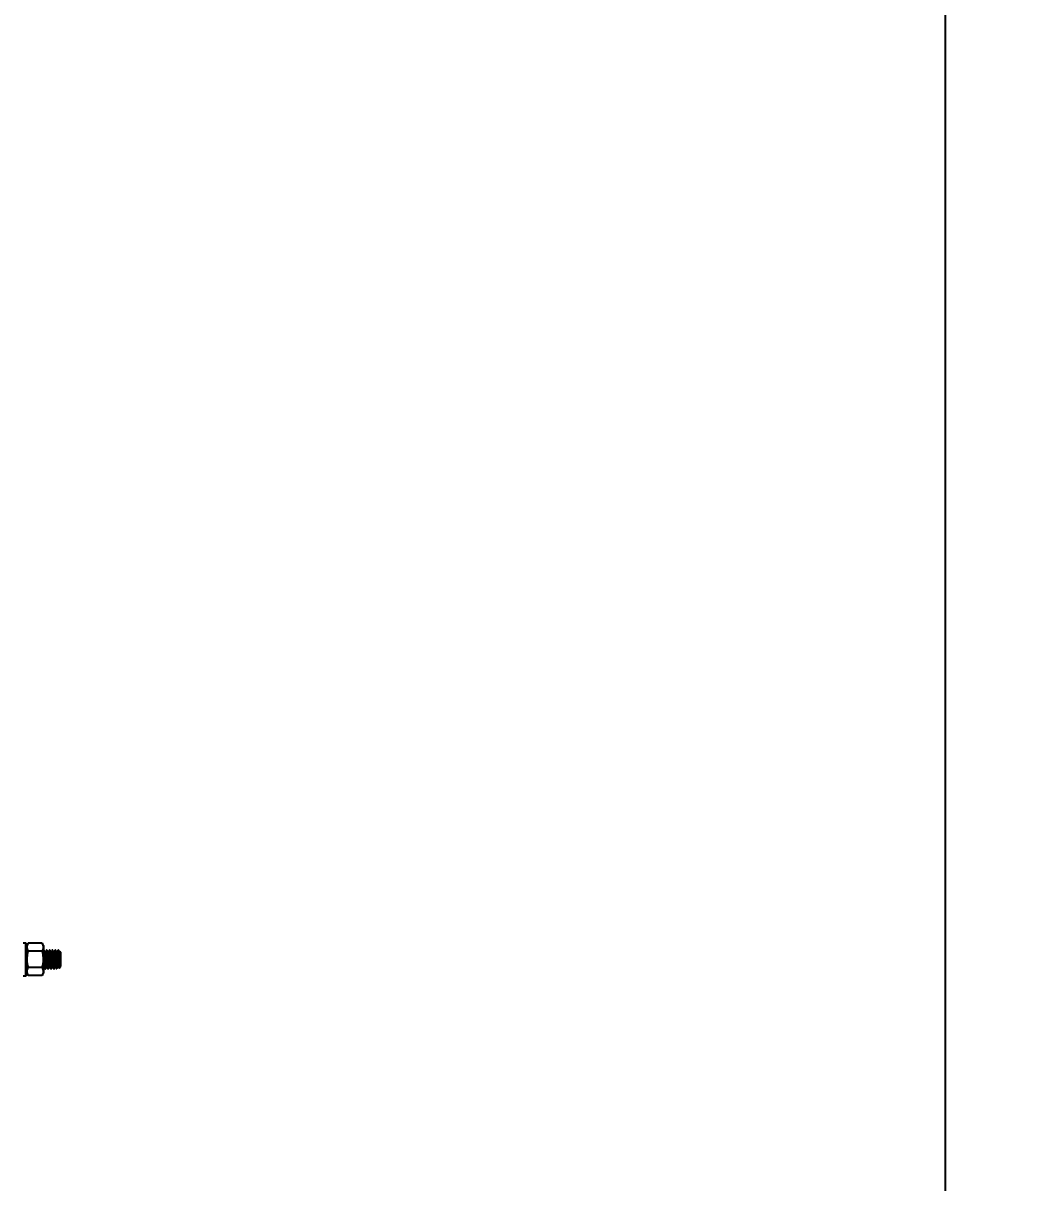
# Model space of a CAD drawing. Header units: millimetres. Extents: x 1293 to 41893, y 1011 to 26911.
# Drawn here: x 18079 to 18756, y 16793 to 17580 of the extents above; entities that cross this region are included whole.
import ezdxf

# ---------------------------------------------------------------- set-up
doc = ezdxf.new("R2010")
doc.units = ezdxf.units.MM
doc.header["$LTSCALE"] = 50
doc.layers.add('CAPA_1', color=7, linetype='Continuous')
doc.layers.add('CLIP_BAR', color=5, linetype='Continuous')
doc.styles.add('SLDTEXTSTYLE0', font='TXT', dxfattribs={"width": 0.75})
doc.dimstyles.new('SLDDIMSTYLE0', dxfattribs={"dimtxt": 100, "dimasz": 100, "dimexe": 0, "dimexo": 0.0625, "dimgap": 25, "dimtad": 2, "dimdec": 0, "dimrnd": 1e-09, "dimzin": 12, "dimdsep": 46, "dimtxsty": 'SLDTEXTSTYLE0', "dimsah": 1, "dimcen": 0.09, "dimadec": 0, "dimazin": 3, "dimtfac": 1, "dimtdec": 0, "dimtofl": 0, "dimtmove": 0, "dimatfit": 3, "dimfxl": 1, "dimfrac": 2, "dimtolj": 1, "dimtzin": 12, "dimarcsym": 0})

# ---------------------------------------------------------------- blocks, each defined once
blk = doc.blocks.new('_D_14')
at = {"layer": 'CAPA_1', "transparency": 16777216}
for p, q in [((18071.79, 17936.07), (18755.52, 17936.07)), ((18705.52, 17936.07), (18705.52, 13669.21)), ((18071.32, 13669.21), (18755.52, 13669.21))]:
    blk.add_line(p, q, dxfattribs=at)
for points in [[(18705.52, 17936.07), (18690.14, 17836.07), (18720.91, 17836.07)], [(18705.52, 13669.21), (18720.91, 13769.21), (18690.14, 13769.21)]]:
    blk.add_solid(points, dxfattribs=at)
at = {"layer": 'CAPA_1', "transparency": 16777216, "insert": (18576.62, 15654.86), "char_height": 100, "attachment_point": 1, "rotation": 90, "style": 'SLDTEXTSTYLE0'}
blk.add_mtext('4267', dxfattribs=at)

msp = doc.modelspace()

# ---------------------------------------------------------------- linework, layer by layer
at = {"layer": 'CLIP_BAR', "linetype": 'Continuous', "lineweight": 25}
for p, q in [((18080.9892732, 16955.320639), (18079.1985732, 16955.320639)), ((18081.7830232, 16954.526889), (18080.9892732, 16955.320639)), ((18080.9892732, 16933.222639), (18080.9892732, 16955.320639)), ((18082.6745571, 16955.269839), (18081.7830232, 16953.725657)), ((18081.7830232, 16954.526889), (18081.7830232, 16934.016389)), ((18092.0039893, 16955.269839), (18082.6745571, 16955.269839)), ((18092.8955232, 16953.725657), (18092.0039893, 16955.269839)), ((18092.8955232, 16953.725657), (18092.8955232, 16934.817621)), ((18081.7830232, 16950.3479145), (18081.6423553, 16950.5905906)), ((18092.0037099, 16949.771223), (18082.6748365, 16949.771223)), ((18093.062539, 16950.5976775), (18092.8955232, 16950.3095628)), ((18093.3342078, 16950.621639), (18093.089977, 16950.621639)), ((18094.3111723, 16949.3525787), (18094.0835057, 16949.3525787)), ((18095.2880539, 16950.621639), (18095.0438232, 16950.621639)), ((18096.2650185, 16949.3525787), (18096.0373519, 16949.3525787)), ((18097.2419001, 16950.621639), (18096.9976693, 16950.621639)), ((18098.2188646, 16949.3525787), (18097.991198, 16949.3525787)), ((18099.1957462, 16950.621639), (18098.9515155, 16950.621639)), ((18100.1727108, 16949.3525787), (18099.9450442, 16949.3525787)), ((18101.1495924, 16950.621639), (18100.9053616, 16950.621639)), ((18102.126557, 16949.3525787), (18101.8988903, 16949.3525787)), ((18103.1034386, 16950.621639), (18102.8592078, 16950.621639)), ((18103.1034386, 16950.621639), (18103.1034386, 16948.7705128)), ((18104.0804031, 16949.3525787), (18103.8527365, 16949.3525787)), ((18104.1452117, 16949.493426), (18104.0634781, 16949.3525787)), ((18104.5688232, 16949.1562544), (18104.2036551, 16949.5214224)), ((18104.5688232, 16949.1562544), (18104.5688232, 16939.3870236)), ((18081.5802451, 16939.2150054), (18081.7830232, 16938.8654877)), ((18092.0037099, 16938.772055), (18082.6748365, 16938.772055)), ((18092.8955232, 16939.0535632), (18093.2093105, 16939.5633451)), ((18093.1067313, 16939.1978396), (18093.313281, 16939.1978396)), ((18094.0669001, 16937.921639), (18094.3111309, 16937.921639)), ((18095.0605774, 16939.1978396), (18095.2671272, 16939.1978396)), ((18096.0207462, 16937.921639), (18096.264977, 16937.921639)), ((18097.0144236, 16939.1978396), (18097.2209733, 16939.1978396)), ((18097.9745924, 16937.921639), (18098.2188232, 16937.921639)), ((18098.9682697, 16939.1978396), (18099.1748195, 16939.1978396)), ((18099.9284386, 16937.921639), (18100.1726693, 16937.921639)), ((18100.9221159, 16939.1978396), (18101.1286657, 16939.1978396)), ((18101.8822847, 16937.921639), (18102.1265155, 16937.921639)), ((18102.875962, 16939.1978396), (18103.0825118, 16939.1978396)), ((18103.5809679, 16938.3991684), (18104.5688232, 16939.3870236)), ((18079.1985732, 16933.222639), (18080.9892732, 16933.222639)), ((18080.9892732, 16933.222639), (18081.7830232, 16934.016389)), ((18081.7830232, 16934.817621), (18082.6745571, 16933.273439)), ((18092.0039893, 16933.273439), (18082.6745571, 16933.273439)), ((18092.0039893, 16933.273439), (18092.8955232, 16934.817621))]:
    msp.add_line(p, q, dxfattribs=at)
for points, knots in [([(18082.6748365, 16949.771223), (18082.4290997, 16950.2484852), (18081.9322975, 16951.2133586), (18081.7505238, 16952.6429054), (18082.0172015, 16954.0094134), (18082.4541042, 16954.8471386), (18082.6745571, 16955.269839)], [0, 0, 0, 0, 0.2646176718, 0.5349733347, 0.7653562273, 1, 1, 1, 1]), ([(18092.0039893, 16955.269839), (18092.2496781, 16954.7925927), (18092.7463837, 16953.8277502), (18092.928009, 16952.3982196), (18092.6611942, 16951.031697), (18092.2242059, 16950.1939395), (18092.0037099, 16949.771223)], [0, 0, 0, 0, 0.2646061211, 0.5349506065, 0.7653448938, 1, 1, 1, 1]), ([(18082.6748365, 16938.772055), (18082.5495153, 16939.2315787), (18082.1797179, 16940.5875391), (18081.8050515, 16942.9222875), (18081.7945776, 16946.187772), (18082.3486825, 16948.4434809), (18082.6748365, 16949.771223)], [0, 0, 0, 0, 0.1280647744, 0.377893031, 0.6338190398, 1, 1, 1, 1]), ([(18092.0037099, 16949.771223), (18092.3298887, 16948.4434776), (18092.8783241, 16946.2110134), (18092.8757237, 16942.9466158), (18092.5050941, 16940.6105329), (18092.1290278, 16939.2315713), (18092.0037099, 16938.772055)], [0, 0, 0, 0, 0.36617943412, 0.61569220336, 0.87193575927, 1, 1, 1, 1]), ([(18093.0624699, 16950.5125143), (18093.0716438, 16950.5548966), (18093.1212801, 16950.7842093), (18093.2108723, 16950.2411462), (18093.3356207, 16948.8926939), (18093.4554164, 16946.7604107), (18093.57844, 16944.2734569), (18093.7014548, 16941.775616), (18093.821277, 16939.6759067), (18093.9459279, 16938.207426), (18094.0266668, 16938.0166869), (18094.0669001, 16937.921639)], [0, 0, 0, 0, 0.0275023519, 0.1488038211, 0.2709261513, 0.3920013051, 0.5137511759, 0.6355010468, 0.7565762006, 0.8786985308, 1, 1, 1, 1]), ([(18094.4277157, 16938.3841481), (18094.3888017, 16938.1654237), (18094.3093923, 16937.7190868), (18094.1902047, 16938.2640925), (18094.0654954, 16939.6607064), (18093.9456892, 16941.7801482), (18093.8226684, 16944.2705515), (18093.6996529, 16946.7674677), (18093.5798309, 16948.8674236), (18093.45518, 16950.335839), (18093.3744411, 16950.5265868), (18093.3342078, 16950.621639)], [0, 0, 0, 0, 0.1070321757, 0.2184137397, 0.3305490356, 0.441722792, 0.5535160878, 0.6653093837, 0.7764831401, 0.888618436, 1, 1, 1, 1]), ([(18094.1049979, 16949.3155496), (18093.9817136, 16949.5278877), (18093.7350456, 16949.9527354), (18093.4886698, 16950.377915), (18093.3654322, 16950.5905906)], [0, 0, 0, 0, 0.49979823678, 1, 1, 1, 1]), ([(18095.060337, 16939.2431191), (18095.05483, 16939.223757), (18095.0088645, 16939.0621467), (18094.9231119, 16939.5019343), (18094.8058748, 16940.5014858), (18094.7036172, 16941.9299568), (18094.6189778, 16943.2101946), (18094.5318587, 16944.6682747), (18094.4319112, 16946.2721147), (18094.3126694, 16947.9404831), (18094.2002999, 16949.0323321), (18094.131687, 16949.176896), (18094.1036078, 16949.2360575)], [0, 0, 0, 0, 0.0173248475, 0.1446059612, 0.2727507905, 0.3744103263, 0.4773387016, 0.5282886896, 0.6560416124, 0.7830845945, 0.9112294238, 1, 1, 1, 1]), ([(18095.0163851, 16950.5976775), (18094.8930777, 16950.3849053), (18094.652525, 16949.9698212), (18094.4116499, 16949.5548403), (18094.2942473, 16949.3525787)], [0, 0, 0, 0, 0.5126002289, 1, 1, 1, 1]), ([(18095.2584991, 16939.2845155), (18095.2280479, 16939.3471998), (18095.1570653, 16939.493319), (18095.0423751, 16940.6007434), (18094.9227351, 16942.2724905), (18094.8072002, 16944.1440019), (18094.7016503, 16945.8744928), (18094.6195004, 16947.0760639), (18094.5322329, 16948.179789), (18094.4319179, 16949.1257711), (18094.3513247, 16949.2770702), (18094.311171, 16949.3524514)], [0, 0, 0, 0, 0.0972345688, 0.2266570687, 0.3549667354, 0.4839934213, 0.5878155288, 0.6916121498, 0.7420698126, 0.8714923125, 1, 1, 1, 1]), ([(18095.0163161, 16950.5125143), (18095.02549, 16950.5548966), (18095.0751262, 16950.7842093), (18095.1647185, 16950.2411462), (18095.2894668, 16948.8926939), (18095.4092626, 16946.7604107), (18095.5322862, 16944.2734569), (18095.6553009, 16941.775616), (18095.7751232, 16939.6759067), (18095.899774, 16938.207426), (18095.9805129, 16938.0166869), (18096.0207462, 16937.921639)], [0, 0, 0, 0, 0.0275023519, 0.1488038211, 0.2709261513, 0.3920013051, 0.5137511759, 0.6355010468, 0.7565762006, 0.8786985308, 1, 1, 1, 1]), ([(18096.3815619, 16938.3841481), (18096.3426478, 16938.1654237), (18096.2632384, 16937.7190868), (18096.1440508, 16938.2640925), (18096.0193416, 16939.6607064), (18095.8995354, 16941.7801482), (18095.7765146, 16944.2705515), (18095.6534991, 16946.7674677), (18095.5336771, 16948.8674236), (18095.4090261, 16950.335839), (18095.3282873, 16950.5265868), (18095.2880539, 16950.621639)], [0, 0, 0, 0, 0.1070321757, 0.2184137397, 0.3305490356, 0.441722792, 0.5535160878, 0.6653093837, 0.7764831401, 0.888618436, 1, 1, 1, 1]), ([(18096.058844, 16949.3155496), (18095.9355598, 16949.5278877), (18095.6888918, 16949.9527354), (18095.442516, 16950.377915), (18095.3192784, 16950.5905906)], [0, 0, 0, 0, 0.49979823678, 1, 1, 1, 1]), ([(18097.0141831, 16939.2431191), (18097.0086761, 16939.223757), (18096.9627107, 16939.0621467), (18096.876958, 16939.5019343), (18096.759721, 16940.5014858), (18096.6574634, 16941.9299568), (18096.5728239, 16943.2101946), (18096.4857048, 16944.6682747), (18096.3857573, 16946.2721147), (18096.2665155, 16947.9404831), (18096.154146, 16949.0323321), (18096.0855331, 16949.176896), (18096.0574539, 16949.2360575)], [0, 0, 0, 0, 0.0173248475, 0.1446059612, 0.2727507905, 0.3744103263, 0.4773387016, 0.5282886896, 0.6560416124, 0.7830845945, 0.9112294238, 1, 1, 1, 1]), ([(18096.9702313, 16950.5976775), (18096.8469239, 16950.3849053), (18096.6063712, 16949.9698212), (18096.365496, 16949.5548403), (18096.2480935, 16949.3525787)], [0, 0, 0, 0, 0.5126002289, 1, 1, 1, 1]), ([(18097.2123452, 16939.2845155), (18097.1818941, 16939.3471998), (18097.1109115, 16939.493319), (18096.9962212, 16940.6007434), (18096.8765813, 16942.2724905), (18096.7610463, 16944.1440019), (18096.6554965, 16945.8744928), (18096.5733465, 16947.0760639), (18096.486079, 16948.179789), (18096.385764, 16949.1257711), (18096.3051708, 16949.2770702), (18096.2650171, 16949.3524514)], [0, 0, 0, 0, 0.0972345688, 0.2266570687, 0.3549667354, 0.4839934213, 0.5878155288, 0.6916121498, 0.7420698126, 0.8714923125, 1, 1, 1, 1]), ([(18096.9701622, 16950.5125143), (18096.9793361, 16950.5548966), (18097.0289724, 16950.7842093), (18097.1185646, 16950.2411462), (18097.243313, 16948.8926939), (18097.3631087, 16946.7604107), (18097.4861323, 16944.2734569), (18097.6091471, 16941.775616), (18097.7289693, 16939.6759067), (18097.8536202, 16938.207426), (18097.9343591, 16938.0166869), (18097.9745924, 16937.921639)], [0, 0, 0, 0, 0.0275023519, 0.1488038211, 0.2709261513, 0.3920013051, 0.5137511759, 0.6355010468, 0.7565762006, 0.8786985308, 1, 1, 1, 1]), ([(18098.335408, 16938.3841481), (18098.296494, 16938.1654237), (18098.2170846, 16937.7190868), (18098.097897, 16938.2640925), (18097.9731877, 16939.6607064), (18097.8533815, 16941.7801482), (18097.7303607, 16944.2705515), (18097.6073452, 16946.7674677), (18097.4875232, 16948.8674236), (18097.3628723, 16950.335839), (18097.2821334, 16950.5265868), (18097.2419001, 16950.621639)], [0, 0, 0, 0, 0.1070321757, 0.2184137397, 0.3305490356, 0.441722792, 0.5535160878, 0.6653093837, 0.7764831401, 0.888618436, 1, 1, 1, 1]), ([(18098.0126902, 16949.3155496), (18097.889406, 16949.5278877), (18097.6427379, 16949.9527354), (18097.3963621, 16950.377915), (18097.2731245, 16950.5905906)], [0, 0, 0, 0, 0.49979823678, 1, 1, 1, 1]), ([(18098.9680293, 16939.2431191), (18098.9625223, 16939.223757), (18098.9165568, 16939.0621467), (18098.8308042, 16939.5019343), (18098.7135671, 16940.5014858), (18098.6113095, 16941.9299568), (18098.5266701, 16943.2101946), (18098.439551, 16944.6682747), (18098.3396035, 16946.2721147), (18098.2203617, 16947.9404831), (18098.1079922, 16949.0323321), (18098.0393793, 16949.176896), (18098.0113001, 16949.2360575)], [0, 0, 0, 0, 0.0173248475, 0.1446059612, 0.2727507905, 0.3744103263, 0.4773387016, 0.5282886896, 0.6560416124, 0.7830845945, 0.9112294238, 1, 1, 1, 1]), ([(18098.9240774, 16950.5976775), (18098.8007701, 16950.3849053), (18098.5602173, 16949.9698212), (18098.3193422, 16949.5548403), (18098.2019397, 16949.3525787)], [0, 0, 0, 0, 0.5126002289, 1, 1, 1, 1]), ([(18099.1661914, 16939.2845155), (18099.1357402, 16939.3471998), (18099.0647576, 16939.493319), (18098.9500674, 16940.6007434), (18098.8304274, 16942.2724905), (18098.7148925, 16944.1440019), (18098.6093426, 16945.8744928), (18098.5271927, 16947.0760639), (18098.4399252, 16948.179789), (18098.3396102, 16949.1257711), (18098.259017, 16949.2770702), (18098.2188633, 16949.3524514)], [0, 0, 0, 0, 0.0972345688, 0.2266570687, 0.3549667354, 0.4839934213, 0.5878155288, 0.6916121498, 0.7420698126, 0.8714923125, 1, 1, 1, 1]), ([(18098.9240084, 16950.5125143), (18098.9331823, 16950.5548966), (18098.9828185, 16950.7842093), (18099.0724108, 16950.2411462), (18099.1971591, 16948.8926939), (18099.3169549, 16946.7604107), (18099.4399785, 16944.2734569), (18099.5629932, 16941.775616), (18099.6828155, 16939.6759067), (18099.8074663, 16938.207426), (18099.8882052, 16938.0166869), (18099.9284386, 16937.921639)], [0, 0, 0, 0, 0.0275023519, 0.1488038211, 0.2709261513, 0.3920013051, 0.5137511759, 0.6355010468, 0.7565762006, 0.8786985308, 1, 1, 1, 1]), ([(18100.2892542, 16938.3841481), (18100.2503401, 16938.1654237), (18100.1709307, 16937.7190868), (18100.0517431, 16938.2640925), (18099.9270339, 16939.6607064), (18099.8072277, 16941.7801482), (18099.6842069, 16944.2705515), (18099.5611914, 16946.7674677), (18099.4413694, 16948.8674236), (18099.3167185, 16950.335839), (18099.2359796, 16950.5265868), (18099.1957462, 16950.621639)], [0, 0, 0, 0, 0.1070321757, 0.2184137397, 0.3305490356, 0.441722792, 0.5535160878, 0.6653093837, 0.7764831401, 0.888618436, 1, 1, 1, 1]), ([(18099.9665363, 16949.3155496), (18099.8432521, 16949.5278877), (18099.5965841, 16949.9527354), (18099.3502083, 16950.377915), (18099.2269707, 16950.5905906)], [0, 0, 0, 0, 0.4997982368, 1, 1, 1, 1]), ([(18100.9218754, 16939.2431191), (18100.9163684, 16939.223757), (18100.870403, 16939.0621467), (18100.7846503, 16939.5019343), (18100.6674133, 16940.5014858), (18100.5651557, 16941.9299568), (18100.4805162, 16943.2101946), (18100.3933972, 16944.6682747), (18100.2934496, 16946.2721147), (18100.1742079, 16947.9404831), (18100.0618383, 16949.0323321), (18099.9932254, 16949.176896), (18099.9651462, 16949.2360575)], [0, 0, 0, 0, 0.0173248475, 0.1446059612, 0.2727507905, 0.3744103263, 0.4773387016, 0.5282886896, 0.6560416124, 0.7830845945, 0.9112294238, 1, 1, 1, 1]), ([(18100.8779236, 16950.5976775), (18100.7546162, 16950.3849053), (18100.5140635, 16949.9698212), (18100.2731883, 16949.5548403), (18100.1557858, 16949.3525787)], [0, 0, 0, 0, 0.5126002289, 1, 1, 1, 1]), ([(18101.1200375, 16939.2845155), (18101.0895864, 16939.3471998), (18101.0186038, 16939.493319), (18100.9039136, 16940.6007434), (18100.7842736, 16942.2724905), (18100.6687386, 16944.1440019), (18100.5631888, 16945.8744928), (18100.4810388, 16947.0760639), (18100.3937713, 16948.179789), (18100.2934564, 16949.1257711), (18100.2128631, 16949.2770702), (18100.1727094, 16949.3524514)], [0, 0, 0, 0, 0.0972345688, 0.2266570687, 0.3549667354, 0.4839934213, 0.5878155288, 0.6916121498, 0.7420698126, 0.8714923125, 1, 1, 1, 1]), ([(18100.8778545, 16950.5125143), (18100.8870284, 16950.5548966), (18100.9366647, 16950.7842093), (18101.0262569, 16950.2411462), (18101.1510053, 16948.8926939), (18101.2708011, 16946.7604107), (18101.3938246, 16944.2734569), (18101.5168394, 16941.775616), (18101.6366616, 16939.6759067), (18101.7613125, 16938.207426), (18101.8420514, 16938.0166869), (18101.8822847, 16937.921639)], [0, 0, 0, 0, 0.0275023519, 0.1488038211, 0.2709261513, 0.3920013051, 0.5137511759, 0.6355010468, 0.7565762006, 0.8786985308, 1, 1, 1, 1]), ([(18102.1265155, 16937.921639), (18102.0862822, 16938.0166977), (18102.0055433, 16938.2074584), (18101.8808923, 16939.6757767), (18101.7610706, 16941.7760998), (18101.6380539, 16944.271639), (18101.5150373, 16946.7671783), (18101.3952156, 16948.8675013), (18101.2705646, 16950.3358197), (18101.1898257, 16950.5265803), (18101.1495924, 16950.621639)], [0, 0, 0, 0, 0.1247318895, 0.2503078541, 0.374807028, 0.5, 0.625192972, 0.7496921459, 0.8752681105, 1, 1, 1, 1]), ([(18101.9203825, 16949.3155496), (18101.7970983, 16949.5278877), (18101.5504302, 16949.9527354), (18101.3040544, 16950.377915), (18101.1808168, 16950.5905906)], [0, 0, 0, 0, 0.49979823678, 1, 1, 1, 1]), ([(18102.8757216, 16939.2431191), (18102.8702146, 16939.223757), (18102.8242491, 16939.0621467), (18102.7384965, 16939.5019343), (18102.6212594, 16940.5014858), (18102.5190018, 16941.9299568), (18102.4343624, 16943.2101946), (18102.3472433, 16944.6682747), (18102.2472958, 16946.2721147), (18102.128054, 16947.9404831), (18102.0156845, 16949.0323321), (18101.9470716, 16949.176896), (18101.9189924, 16949.2360575)], [0, 0, 0, 0, 0.01732484746, 0.14460596118, 0.2727507905, 0.37441032631, 0.47733870162, 0.52828868961, 0.65604161237, 0.78308459449, 0.91122942381, 1, 1, 1, 1]), ([(18102.8317697, 16950.5976775), (18102.7084624, 16950.3849053), (18102.4679097, 16949.9698212), (18102.2270345, 16949.5548403), (18102.109632, 16949.3525787)], [0, 0, 0, 0, 0.5126002289, 1, 1, 1, 1]), ([(18103.0738837, 16939.2845155), (18103.0434325, 16939.3471998), (18102.97245, 16939.493319), (18102.8577597, 16940.6007434), (18102.7381197, 16942.2724905), (18102.6225848, 16944.1440019), (18102.5170349, 16945.8744928), (18102.434885, 16947.0760639), (18102.3476175, 16948.179789), (18102.2473025, 16949.1257711), (18102.1667093, 16949.2770702), (18102.1265556, 16949.3524514)], [0, 0, 0, 0, 0.0972345688, 0.2266570687, 0.3549667354, 0.4839934213, 0.5878155288, 0.6916121498, 0.7420698126, 0.8714923125, 1, 1, 1, 1]), ([(18102.8317007, 16950.5125143), (18102.8408729, 16950.5546456), (18102.8905003, 16950.7826004), (18102.9800439, 16950.2788629), (18103.0623152, 16949.2731955), (18103.1034386, 16948.7705128)], [0, 0, 0, 0, 0.1018483121, 0.5510589814, 1, 1, 1, 1]), ([(18104.3724989, 16943.4821228), (18104.3018064, 16943.9829497), (18104.1506766, 16945.053641), (18103.9148807, 16946.764821), (18103.6872462, 16948.3922533), (18103.4428587, 16949.7151418), (18103.2565371, 16950.4102232), (18103.1411155, 16950.5696104), (18103.1034386, 16950.621639)], [0, 0, 0, 0, 0.1541146851, 0.3294736057, 0.5134005988, 0.7040898972, 0.9034064076, 1, 1, 1, 1]), ([(18103.1034386, 16948.7705128), (18103.1251991, 16948.2042152), (18103.16865, 16947.0734486), (18103.2376352, 16944.9522051), (18103.3030525, 16942.8298768), (18103.3717943, 16940.9031298), (18103.438021, 16939.4229534), (18103.5038744, 16938.4924169), (18103.5473013, 16938.4380612), (18103.5680683, 16938.412068)], [0, 0, 0, 0, 0.1481510847, 0.2958237458, 0.4421211468, 0.5864407858, 0.7298672876, 0.8708207314, 1, 1, 1, 1]), ([(18103.8742287, 16949.3155496), (18103.7509444, 16949.5278877), (18103.5042764, 16949.9527354), (18103.2579006, 16950.377915), (18103.134663, 16950.5905906)], [0, 0, 0, 0, 0.49979823678, 1, 1, 1, 1]), ([(18104.3724989, 16943.4821228), (18104.3565957, 16943.7448153), (18104.3008165, 16944.6661879), (18104.2012394, 16946.27286), (18104.0818737, 16947.9402805), (18103.969535, 16949.0323652), (18103.900919, 16949.1769057), (18103.8728385, 16949.2360575)], [0, 0, 0, 0, 0.0974818456, 0.341909591, 0.5849790176, 0.8301565919, 1, 1, 1, 1]), ([(18104.3724989, 16947.2709664), (18104.3569087, 16947.4721445), (18104.3013303, 16948.1893388), (18104.201193, 16949.1225954), (18104.1205702, 16949.2760141), (18104.0804017, 16949.3524514)], [0, 0, 0, 0, 0.1636175446, 0.5832919897, 1, 1, 1, 1]), ([(18104.1873048, 16949.5050721), (18104.2069355, 16949.4526165), (18104.248887, 16949.3405171), (18104.3105189, 16948.5155204), (18104.352939, 16947.6637262), (18104.3724989, 16947.2709664)], [0, 0, 0, 0, 0.321552895, 0.6871701006, 1, 1, 1, 1]), ([(18104.3724989, 16947.2709664), (18104.3724989, 16947.1365829), (18104.3724989, 16946.7703191), (18104.3724989, 16946.1113161), (18104.3724989, 16945.2828716), (18104.3724989, 16944.3944984), (18104.3724989, 16943.7895071), (18104.3724989, 16943.4821228)], [0, 0, 0, 0, 0.1223649608, 0.3335071852, 0.5446494096, 0.7686451522, 1, 1, 1, 1]), ([(18082.6745571, 16933.273439), (18082.4288683, 16933.7506854), (18081.9321626, 16934.7155278), (18081.7505374, 16936.1450585), (18082.0173521, 16937.511581), (18082.4543405, 16938.3493385), (18082.6748365, 16938.772055)], [0, 0, 0, 0, 0.2646061211, 0.5349506065, 0.7653448938, 1, 1, 1, 1]), ([(18092.0037099, 16938.772055), (18092.2494466, 16938.2947928), (18092.7462488, 16937.3299194), (18092.9280226, 16935.9003726), (18092.6613448, 16934.5338646), (18092.2244422, 16933.6961395), (18092.0039893, 16933.273439)], [0, 0, 0, 0, 0.2646176718, 0.5349733347, 0.7653562273, 1, 1, 1, 1]), ([(18093.3046529, 16939.2845155), (18093.2742023, 16939.3469899), (18093.2032208, 16939.49262), (18093.0885198, 16940.6046354), (18092.9851103, 16942.034334), (18092.9199116, 16943.0876114), (18092.8955232, 16943.4816033)], [0, 0, 0, 0, 0.2252650625, 0.5251004801, 0.8223577771, 1, 1, 1, 1]), ([(18093.1064908, 16939.2431191), (18093.1009846, 16939.2239231), (18093.0550254, 16939.0636999), (18092.9855358, 16939.3681048), (18092.9199717, 16939.9954409), (18092.8955232, 16940.2293708)], [0, 0, 0, 0, 0.0786453717, 0.6564323063, 1, 1, 1, 1]), ([(18093.303322, 16939.2150054), (18093.4262463, 16939.0031722), (18093.6721429, 16938.579423), (18093.9178981, 16938.1553801), (18094.0407997, 16937.9433173)], [0, 0, 0, 0, 0.4999024016, 1, 1, 1, 1]), ([(18094.4277801, 16938.3666824), (18094.5503384, 16938.5666097), (18094.7954395, 16938.966439), (18095.0405895, 16939.3643848), (18095.1631567, 16939.5633451)], [0, 0, 0, 0, 0.50003174691, 1, 1, 1, 1]), ([(18095.2571681, 16939.2150054), (18095.3800925, 16939.0031722), (18095.6259891, 16938.579423), (18095.8717443, 16938.1553801), (18095.9946458, 16937.9433173)], [0, 0, 0, 0, 0.4999024016, 1, 1, 1, 1]), ([(18096.3816263, 16938.3666824), (18096.5041846, 16938.5666097), (18096.7492857, 16938.966439), (18096.9944356, 16939.3643848), (18097.1170029, 16939.5633451)], [0, 0, 0, 0, 0.5000317469, 1, 1, 1, 1]), ([(18097.2110143, 16939.2150054), (18097.3339386, 16939.0031722), (18097.5798353, 16938.579423), (18097.8255904, 16938.1553801), (18097.948492, 16937.9433173)], [0, 0, 0, 0, 0.4999024016, 1, 1, 1, 1]), ([(18098.3354724, 16938.3666824), (18098.4580308, 16938.5666097), (18098.7031318, 16938.966439), (18098.9482818, 16939.3643848), (18099.070849, 16939.5633451)], [0, 0, 0, 0, 0.5000317469, 1, 1, 1, 1]), ([(18099.1648604, 16939.2150054), (18099.2877848, 16939.0031722), (18099.5336814, 16938.579423), (18099.7794366, 16938.1553801), (18099.9023381, 16937.9433173)], [0, 0, 0, 0, 0.4999024016, 1, 1, 1, 1]), ([(18100.2893186, 16938.3666824), (18100.4118769, 16938.5666097), (18100.656978, 16938.966439), (18100.902128, 16939.3643848), (18101.0246952, 16939.5633451)], [0, 0, 0, 0, 0.50003174691, 1, 1, 1, 1]), ([(18101.1187066, 16939.2150054), (18101.2416309, 16939.0031722), (18101.4875276, 16938.579423), (18101.7332827, 16938.1553801), (18101.8561843, 16937.9433173)], [0, 0, 0, 0, 0.4999024016, 1, 1, 1, 1]), ([(18102.2431647, 16938.3666824), (18102.3657231, 16938.5666097), (18102.6108241, 16938.966439), (18102.8559741, 16939.3643848), (18102.9785413, 16939.5633451)], [0, 0, 0, 0, 0.50003174691, 1, 1, 1, 1]), ([(18103.0725528, 16939.2150054), (18103.1954849, 16939.0031884), (18103.3434918, 16938.7481663), (18103.4914136, 16938.4929675), (18103.516474, 16938.4497326)], [0, 0, 0, 0, 0.8305833709, 1, 1, 1, 1])]:
    msp.add_open_spline(points, degree=3, knots=knots, dxfattribs=at)

# ---------------------------------------------------------------- dimensions: what is measured, and where the dimension line sits
at = {"layer": 'CAPA_1'}
dim = msp.add_linear_dim(base=(18705.5220747, 13669.207389), p1=(18008.2918232, 17936.065389), p2=(18007.8168232, 13669.207389), angle=90, dimstyle='SLDDIMSTYLE0', dxfattribs=at)
dim.commit()
dim.dimension.update_dxf_attribs({"geometry": '_D_14', "text_midpoint": (18705.5220747, 15802.636389), "dimtype": 160})

doc.saveas('drawing.dxf')
